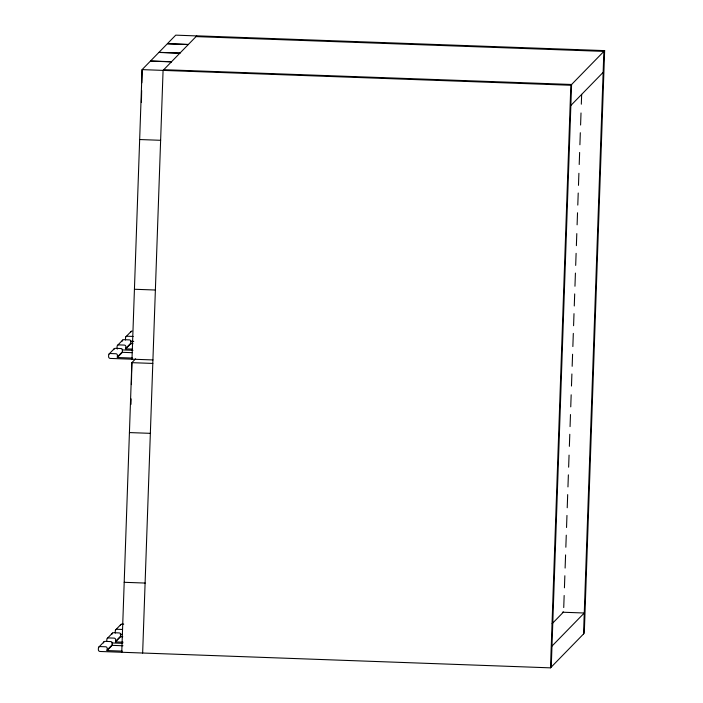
<?xml version="1.0" encoding="UTF-8"?>
<svg xmlns="http://www.w3.org/2000/svg" width="703" height="703" viewBox="0 0 703 703"><rect width="100%" height="100%" fill="white"/><g stroke="black" fill="none" stroke-linecap="round" stroke-linejoin="round"><path stroke-width="1.05" d="M130.995 404.366L131.109 398.873M131.408 384.611L131.865 362.669L135.644 358.794M141.417 102.541L141.663 90.476M141.821 82.796L142.103 69.623L150.416 61.108L171.391 61.864M122.208 651.11L107.102 650.565L107.181 648.403A1.573 1.573 0 0 0 105.652 646.778L99.844 646.567A1.617 1.617 0 0 0 98.411 648.087L98.358 649.66A1.749 1.749 0 0 0 100.054 651.47L550.493 667.85L584.29 633.201L604.642 50.616L196.796 35.827L162.991 70.476M132.445 358.064L117.339 357.519L117.41 355.366A1.573 1.573 0 0 0 115.89 353.741L110.072 353.521A1.617 1.617 0 0 0 108.649 355.05L108.596 356.623A1.749 1.749 0 0 0 110.283 358.425L152.964 359.936M107.102 650.565L112.172 645.363L112.252 643.21A1.573 1.573 0 0 0 110.723 641.575L104.914 641.364A1.617 1.617 0 0 0 103.482 642.894M117.339 357.519L122.41 352.326L122.48 350.164A1.573 1.573 0 0 0 120.96 348.539L115.143 348.328A1.617 1.617 0 0 0 113.737 349.663M123.095 642.182L115.547 641.909L115.617 639.756A1.573 1.573 0 0 0 114.097 638.122L108.28 637.911A1.617 1.617 0 0 0 106.856 639.431L106.803 641.004A1.749 1.749 0 0 0 106.847 641.461M132.252 349.101L125.775 348.864L125.855 346.711A1.573 1.573 0 0 0 124.326 345.085L118.517 344.874A1.617 1.617 0 0 0 117.085 346.394L117.032 347.967A1.749 1.749 0 0 0 117.357 349.048M115.547 641.909L120.617 636.707L120.688 634.554A1.573 1.573 0 0 0 119.167 632.928L113.35 632.718A1.617 1.617 0 0 0 111.926 634.238M125.775 348.864L130.846 343.67L130.925 341.517A1.573 1.573 0 0 0 129.405 339.883L123.587 339.672A1.617 1.617 0 0 0 122.155 341.201M121.76 652.217L131.865 362.669L152.841 363.425M131.988 359.171L142.103 69.623L570.836 85.265L604.642 50.616M142.647 653.061L163.078 70.388M550.493 667.85L570.836 85.265M551.249 667.068L571.592 84.483L163.755 69.694M563.736 607.559L564.158 595.494M564.43 587.813L564.852 575.757M565.115 568.077L565.581 554.913M565.845 547.242L566.266 535.176M566.539 527.505L566.961 515.44M567.224 507.759L567.681 494.604M567.954 486.924L568.375 474.859M568.639 467.187L569.061 455.122M569.368 446.352L569.79 434.287M570.063 426.616L570.476 414.55M570.748 406.87L571.17 394.805M571.477 386.035L571.899 373.97M572.163 366.298L572.585 354.233M572.857 346.561L573.314 333.398M573.578 325.717L574 313.661M574.272 305.981L574.694 293.916M574.957 286.244L575.423 273.08M575.687 265.409L576.109 253.344M576.381 245.663L576.803 233.607M577.101 224.828L577.523 212.772M577.796 205.091L578.217 193.026M578.481 185.355L578.903 173.29M579.21 164.52L579.632 152.454M579.905 144.774L580.318 132.718M580.59 125.037L581.012 112.972M581.319 104.202L581.662 94.334M583.534 633.983L603.877 51.389L196.032 36.6M109.079 354.022L114.29 348.697M117.524 345.375L122.735 340.041M125.96 336.719L131.171 331.394M117.357 356.939L122.427 351.737M125.793 348.284L130.863 343.09M570.862 105.459L603.148 72.365M98.851 647.068L104.053 641.734M107.287 638.412L112.498 633.087M115.731 629.765L120.942 624.431M107.12 649.976L112.19 644.783M115.564 641.329L120.635 636.127M552.119 623.702L563.586 611.944M551.978 646.101L584.263 613.007L562.338 612.208M196.708 35.915L175.732 35.15L167.419 43.674L188.395 44.43M188.272 44.561L167.296 43.806L158.983 52.321L179.959 53.085M179.827 53.217L158.852 52.453L150.539 60.976L171.514 61.732M139.66 139.537L160.636 140.301M134.431 289.258L155.407 290.023M130.45 341.245L133.728 341.368M130.846 343.67L133.008 343.749M122.006 349.901L132.946 350.296M122.41 352.326L132.12 352.678M129.422 432.582L150.398 433.338M124.194 582.304L145.169 583.059M123.737 624.132L121.795 624.062A1.617 1.617 0 0 0 120.362 625.582M122.533 629.475L116.724 629.264A1.617 1.617 0 0 0 115.292 630.784L115.239 632.357A1.749 1.749 0 0 0 115.354 633.034M120.213 634.291L122.401 634.37M120.617 636.707L122.77 636.786M111.777 642.937L122.717 643.333M112.172 645.363L122.963 645.758M125.582 339.988A1.749 1.749 0 0 1 125.477 339.312L125.529 337.739A1.617 1.617 0 0 1 126.962 336.219L132.77 336.429A1.573 1.573 0 0 1 133.175 336.5M130.6 332.545A1.617 1.617 0 0 1 132.032 331.025"/></g></svg>
